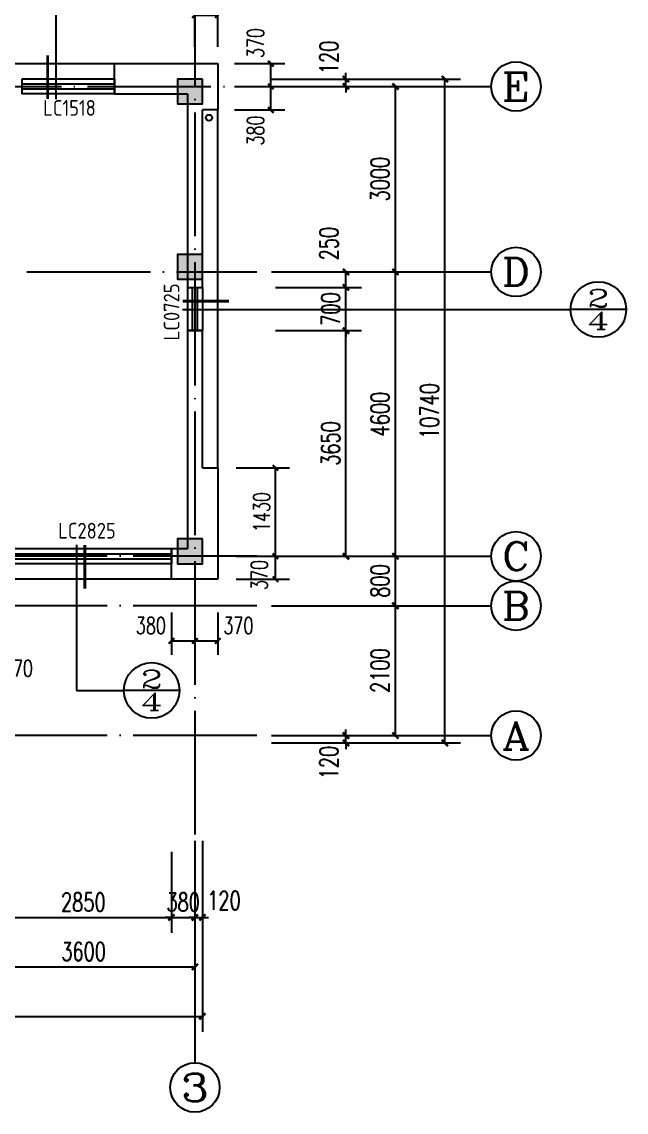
# Model space of a CAD drawing. Extents: x 79570 to 678837, y -1139230 to -612789.
# Drawn here: x 547633 to 557409, y -771264 to -753625 of the extents above; entities that cross this region are included whole.
import ezdxf
from ezdxf.enums import TextEntityAlignment as Align

# ---------------------------------------------------------------- set-up
doc = ezdxf.new("R2010")
doc.units = 0
doc.header["$LTSCALE"] = 1000
doc.header["$MEASUREMENT"] = 0
doc.linetypes.add('DOTE', pattern=[2.42, 2, -0.2, 0.02, -0.2])
for name, color, linetype in [('4', 4, 'Continuous'), ('A-注-尺寸标注......ANNO-DIMS', 90, 'Continuous'), ('A-注-尺寸标注.....ANNO-DIMS', 90, 'Continuous'), ('A-注-尺寸标注01...ANNO-DIMS-01', 95, 'Continuous'), ('A-注-符号注释.....ANNO-IDEN', 201, 'Continuous'), ('A-注-门窗编号.....ANNO-DOWD', 81, 'Continuous'), ('A-立-线.18........ELEV-L.18', 153, 'Continuous'), ('A-通-墙............COMM-WALL', 50, 'Continuous'), ('A-通-结构剖线.....COMM-STRU-SECT', 20, 'Continuous'), ('A-通-轴线..........COMM-GRID', 27, 'DOTE'), ('A-通-门窗剖线......COMM-DRWD-SECT', 150, 'Continuous'), ('AXIS_TEXT', 7, 'Continuous'), ('PUB_TEXT', 7, 'Continuous'), ('水-VPIPE-雨水', 4, 'Continuous'), ('结-柱-填充', 1, 'Continuous')]:
    doc.layers.add(name, color=color, linetype=linetype)
doc.styles.add('_TCH_AXIS', font='COMPLEX', dxfattribs={"bigfont": 'GBCBIG'})
doc.styles.add('_TCH_DIM_T3', font='SIMPLEX', dxfattribs={"width": 0.705882, "bigfont": 'GBCBIG'})
doc.styles.add('_TCH_LABEL', font='COMPLEX', dxfattribs={"bigfont": 'GBCBIG'})
doc.styles.add('COMPLEX', font='COMPLEX')
doc.styles.get("Standard").update_dxf_attribs({"font": 'gbenor.shx', "bigfont": 'gbcbig.shx'})
doc.dimstyles.new('_TCH_ARCH&&100', dxfattribs={"dimtxt": 297.5, "dimasz": 100, "dimexe": 250, "dimexo": 300, "dimgap": 100, "dimtad": 1, "dimdec": 0, "dimzin": 0, "dimdsep": 46, "dimtxsty": '_TCH_DIM_T3', "dimblk": 'ARCHTICK', "dimcen": 0.09, "dimclrt": 7, "dimazin": 2, "dimtfac": 1, "dimtdec": 0, "dimtix": 1, "dimtmove": 2, "dimatfit": 3, "dimfxl": 1, "dimtolj": 1, "dimtzin": 0, "dimarcsym": 0})
doc.dimstyles.new('_TCH_ARCH&&90', dxfattribs={"dimtxt": 267.75, "dimasz": 90, "dimexe": 225, "dimexo": 270, "dimgap": 90, "dimtad": 1, "dimdec": 0, "dimzin": 0, "dimdsep": 46, "dimtxsty": '_TCH_DIM_T3', "dimblk": 'ARCHTICK', "dimcen": 0.09, "dimclrt": 7, "dimazin": 2, "dimtfac": 1, "dimtdec": 0, "dimtix": 1, "dimtmove": 2, "dimatfit": 3, "dimfxl": 1, "dimtolj": 1, "dimtzin": 0, "dimarcsym": 0})

# ---------------------------------------------------------------- blocks, each defined once
blk = doc.blocks.new('2ceng23')
at = {"layer": '结-柱-填充'}
h = blk.add_hatch(color=8, dxfattribs=at)
h.dxf.hatch_style = 1
h.paths.add_polyline_path([(557745, -702332), (557345, -702332), (557345, -702732), (557745, -702732)])
h = blk.add_hatch(color=8, dxfattribs=at)
h.dxf.hatch_style = 1
h.paths.add_polyline_path([(565545, -702332), (565145, -702332), (565145, -702732), (565545, -702732)])
h = blk.add_hatch(color=8, dxfattribs=at)
h.dxf.hatch_style = 1
h.paths.add_polyline_path([(568985, -702332), (568585, -702332), (568585, -702732), (568985, -702732)])
h = blk.add_hatch(color=8, dxfattribs=at)
h.dxf.hatch_style = 1
h.paths.add_polyline_path([(557745, -705172), (557345, -705172), (557345, -705572), (557745, -705572)])
h = blk.add_hatch(color=8, dxfattribs=at)
h.dxf.hatch_style = 1
h.paths.add_polyline_path([(565545, -705172), (565145, -705172), (565145, -705572), (565545, -705572)])
h = blk.add_hatch(color=8, dxfattribs=at)
h.dxf.hatch_style = 1
h.paths.add_polyline_path([(568985, -705172), (568585, -705172), (568585, -705572), (568985, -705572)])
h = blk.add_hatch(color=8, dxfattribs=at)
h.dxf.hatch_style = 1
h.paths.add_polyline_path([(568985, -709772), (568585, -709772), (568585, -710172), (568985, -710172)])
h = blk.add_hatch(color=8, dxfattribs=at)
h.dxf.hatch_style = 1
h.paths.add_polyline_path([(565385, -709932), (564985, -709932), (564985, -710972), (565385, -710972)])
h = blk.add_hatch(color=8, dxfattribs=at)
h.dxf.hatch_style = 1
h.paths.add_polyline_path([(557745, -710572), (557345, -710572), (557345, -710972), (557745, -710972)])
h = blk.add_hatch(color=8, dxfattribs=at)
h.dxf.hatch_style = 1
h.paths.add_polyline_path([(557745, -712672), (557345, -712672), (557345, -713072), (557745, -713072)])
h = blk.add_hatch(color=8, dxfattribs=at)
h.dxf.hatch_style = 1
h.paths.add_polyline_path([(565385, -712672), (564985, -712672), (564985, -713072), (565385, -713072)])
at = {"layer": 'A-通-结构剖线.....COMM-STRU-SECT'}
for points in [[(557745, -702332), (557345, -702332), (557345, -702732), (557745, -702732)], [(565545, -702332), (565145, -702332), (565145, -702732), (565545, -702732)], [(568985, -702332), (568585, -702332), (568585, -702732), (568985, -702732)], [(557745, -705172), (557345, -705172), (557345, -705572), (557745, -705572)], [(565545, -705172), (565145, -705172), (565145, -705572), (565545, -705572)], [(568985, -705172), (568585, -705172), (568585, -705572), (568985, -705572)], [(568985, -709772), (568585, -709772), (568585, -710172), (568985, -710172)], [(565385, -709932), (564985, -709932), (564985, -710972), (565385, -710972)], [(557745, -710572), (557345, -710572), (557345, -710972), (557745, -710972)], [(557745, -712672), (557345, -712672), (557345, -713072), (557745, -713072)], [(565385, -712672), (564985, -712672), (564985, -713072), (565385, -713072)]]:
    blk.add_lwpolyline(points, close=True, dxfattribs=at)
blk = doc.blocks.new('3rt')
at = {"layer": '水-VPIPE-雨水'}
blk.add_circle((550662, -755177), 50, dxfattribs=at)
blk = doc.blocks.new('$TCHSYS$WIN2D')
for p, q in [((-0.5, 0.5), (0.5, 0.5)), ((-0.5, 0.5), (-0.5, -0.5)), ((0.5, 0.5), (0.5, -0.5)), ((0.5, 0.1667), (-0.5, 0.1667)), ((0.5, -0.1667), (-0.5, -0.1667)), ((-0.5, -0.5), (0.5, -0.5))]:
    blk.add_line(p, q)
blk = doc.blocks.new('_ArchTick')
at = {"color": 0, "linetype": 'ByBlock', "const_width": 0.4}
blk.add_lwpolyline([(-0.5, -0.5), (0.5, 0.5)], dxfattribs=at)
blk = doc.blocks.new('*D2545')
at = {"layer": 'A-注-尺寸标注......ANNO-DIMS', "color": 0, "lineweight": -2, "transparency": 16777216}
for p, q in [((546833, -766875), (546833, -769164)), ((550433, -766875), (550433, -769164)), ((546833, -768914), (550433, -768914))]:
    blk.add_line(p, q, dxfattribs=at)
at = {"layer": 'Defpoints', "color": 0, "transparency": 16777216}
for p in [(546833, -766575), (550433, -766575), (550433, -768914)]:
    blk.add_point(p, dxfattribs=at)
at = {"layer": 'A-注-尺寸标注......ANNO-DIMS', "color": 0, "lineweight": -2, "transparency": 16777216, "xscale": 100, "yscale": 100, "zscale": 100, "rotation": 180}
blk.add_blockref('_ArchTick', (546833, -768914), dxfattribs=at)
at = {"layer": 'A-注-尺寸标注......ANNO-DIMS', "color": 0, "lineweight": -2, "transparency": 16777216, "xscale": 100, "yscale": 100, "zscale": 100}
blk.add_blockref('_ArchTick', (550433, -768914), dxfattribs=at)
at = {"layer": 'A-注-尺寸标注......ANNO-DIMS', "color": 7, "transparency": 16777216, "insert": (548633, -768665), "char_height": 297.5, "attachment_point": 5, "style": '_TCH_DIM_T3'}
blk.add_mtext('\\A1;3600', dxfattribs=at)
blk = doc.blocks.new('*D2546')
at = {"layer": 'A-注-尺寸标注......ANNO-DIMS', "color": 0, "lineweight": -2, "transparency": 16777216}
for p, q in [((538913, -766875), (538913, -769964)), ((550553, -766875), (550553, -769964)), ((538913, -769714), (550553, -769714))]:
    blk.add_line(p, q, dxfattribs=at)
at = {"layer": 'Defpoints', "color": 0, "transparency": 16777216}
for p in [(538913, -766575), (550553, -766575), (550553, -769714)]:
    blk.add_point(p, dxfattribs=at)
at = {"layer": 'A-注-尺寸标注......ANNO-DIMS', "color": 0, "lineweight": -2, "transparency": 16777216, "xscale": 100, "yscale": 100, "zscale": 100, "rotation": 180}
blk.add_blockref('_ArchTick', (538913, -769714), dxfattribs=at)
at = {"layer": 'A-注-尺寸标注......ANNO-DIMS', "color": 0, "lineweight": -2, "transparency": 16777216, "xscale": 100, "yscale": 100, "zscale": 100}
blk.add_blockref('_ArchTick', (550553, -769714), dxfattribs=at)
at = {"layer": 'A-注-尺寸标注......ANNO-DIMS', "color": 7, "transparency": 16777216, "insert": (544733, -769465), "char_height": 297.5, "attachment_point": 5, "style": '_TCH_DIM_T3'}
blk.add_mtext('\\A1;11640', dxfattribs=at)
blk = doc.blocks.new('*D2555')
at = {"layer": 'A-注-尺寸标注......ANNO-DIMS', "color": 0, "lineweight": -2, "transparency": 16777216}
for p, q in [((551674, -754671), (553926, -754671)), ((553676, -757671), (553676, -754671)), ((551674, -757671), (553926, -757671))]:
    blk.add_line(p, q, dxfattribs=at)
at = {"layer": 'Defpoints', "color": 0, "transparency": 16777216}
for p in [(551374, -754671), (553676, -754671), (551374, -757671)]:
    blk.add_point(p, dxfattribs=at)
at = {"layer": 'A-注-尺寸标注......ANNO-DIMS', "color": 0, "lineweight": -2, "transparency": 16777216, "xscale": 100, "yscale": 100, "zscale": 100}
for p, rotation in [((553676, -754671), 90), ((553676, -757671), 270)]:
    blk.add_blockref('_ArchTick', p, dxfattribs=dict(at, rotation=rotation))
at = {"layer": 'A-注-尺寸标注......ANNO-DIMS', "color": 7, "transparency": 16777216, "insert": (553427, -756171), "char_height": 297.5, "attachment_point": 5, "rotation": 90, "style": '_TCH_DIM_T3'}
blk.add_mtext('\\A1;3000', dxfattribs=at)
blk = doc.blocks.new('*D2556')
at = {"layer": 'A-注-尺寸标注......ANNO-DIMS', "color": 0, "lineweight": -2, "transparency": 16777216}
for p, q in [((551674, -757671), (553926, -757671)), ((553676, -762271), (553676, -757671)), ((551674, -762271), (553926, -762271))]:
    blk.add_line(p, q, dxfattribs=at)
at = {"layer": 'Defpoints', "color": 0, "transparency": 16777216}
for p in [(551374, -757671), (553676, -757671), (551374, -762271)]:
    blk.add_point(p, dxfattribs=at)
at = {"layer": 'A-注-尺寸标注......ANNO-DIMS', "color": 0, "lineweight": -2, "transparency": 16777216, "xscale": 100, "yscale": 100, "zscale": 100}
for p, rotation in [((553676, -757671), 90), ((553676, -762271), 270)]:
    blk.add_blockref('_ArchTick', p, dxfattribs=dict(at, rotation=rotation))
at = {"layer": 'A-注-尺寸标注......ANNO-DIMS', "color": 7, "transparency": 16777216, "insert": (553427, -759971), "char_height": 297.5, "attachment_point": 5, "rotation": 90, "style": '_TCH_DIM_T3'}
blk.add_mtext('\\A1;4600', dxfattribs=at)
blk = doc.blocks.new('*D2557')
at = {"layer": 'A-注-尺寸标注......ANNO-DIMS', "color": 0, "lineweight": -2, "transparency": 16777216}
for p, q in [((551674, -762271), (553926, -762271)), ((553676, -763071), (553676, -762271)), ((551674, -763071), (553926, -763071))]:
    blk.add_line(p, q, dxfattribs=at)
at = {"layer": 'Defpoints', "color": 0, "transparency": 16777216}
for p in [(551374, -762271), (553676, -762271), (551374, -763071)]:
    blk.add_point(p, dxfattribs=at)
at = {"layer": 'A-注-尺寸标注......ANNO-DIMS', "color": 0, "lineweight": -2, "transparency": 16777216, "xscale": 100, "yscale": 100, "zscale": 100}
for p, rotation in [((553676, -762271), 90), ((553676, -763071), 270)]:
    blk.add_blockref('_ArchTick', p, dxfattribs=dict(at, rotation=rotation))
at = {"layer": 'A-注-尺寸标注......ANNO-DIMS', "color": 7, "transparency": 16777216, "insert": (553427, -762671), "char_height": 297.5, "attachment_point": 5, "rotation": 90, "style": '_TCH_DIM_T3'}
blk.add_mtext('\\A1;800', dxfattribs=at)
blk = doc.blocks.new('*D2558')
at = {"layer": 'A-注-尺寸标注......ANNO-DIMS', "color": 0, "lineweight": -2, "transparency": 16777216}
for p, q in [((551674, -763071), (553926, -763071)), ((553676, -765171), (553676, -763071)), ((551674, -765171), (553926, -765171))]:
    blk.add_line(p, q, dxfattribs=at)
at = {"layer": 'Defpoints', "color": 0, "transparency": 16777216}
for p in [(551374, -763071), (553676, -763071), (551374, -765171)]:
    blk.add_point(p, dxfattribs=at)
at = {"layer": 'A-注-尺寸标注......ANNO-DIMS', "color": 0, "lineweight": -2, "transparency": 16777216, "xscale": 100, "yscale": 100, "zscale": 100}
for p, rotation in [((553676, -763071), 90), ((553676, -765171), 270)]:
    blk.add_blockref('_ArchTick', p, dxfattribs=dict(at, rotation=rotation))
at = {"layer": 'A-注-尺寸标注......ANNO-DIMS', "color": 7, "transparency": 16777216, "insert": (553427, -764121), "char_height": 297.5, "attachment_point": 5, "rotation": 90, "style": '_TCH_DIM_T3'}
blk.add_mtext('\\A1;2100', dxfattribs=at)
blk = doc.blocks.new('*D2559')
at = {"layer": 'A-注-尺寸标注......ANNO-DIMS', "color": 0, "lineweight": -2, "transparency": 16777216}
for p, q in [((551674, -754551), (554726, -754551)), ((554476, -765291), (554476, -754551)), ((551674, -765291), (554726, -765291))]:
    blk.add_line(p, q, dxfattribs=at)
at = {"layer": 'Defpoints', "color": 0, "transparency": 16777216}
for p in [(551374, -754551), (554476, -754551), (551374, -765291)]:
    blk.add_point(p, dxfattribs=at)
at = {"layer": 'A-注-尺寸标注......ANNO-DIMS', "color": 0, "lineweight": -2, "transparency": 16777216, "xscale": 100, "yscale": 100, "zscale": 100}
for p, rotation in [((554476, -754551), 90), ((554476, -765291), 270)]:
    blk.add_blockref('_ArchTick', p, dxfattribs=dict(at, rotation=rotation))
at = {"layer": 'A-注-尺寸标注......ANNO-DIMS', "color": 7, "transparency": 16777216, "insert": (554227, -759921), "char_height": 297.5, "attachment_point": 5, "rotation": 90, "style": '_TCH_DIM_T3'}
blk.add_mtext('\\A1;10740', dxfattribs=at)
blk = doc.blocks.new('_AXISO')
blk.add_circle((0, 0), 0.5)
at = {"layer": 'AXIS_TEXT', "style": 'COMPLEX', "width": 1.041667}
blk.add_attdef('A', text='', height=0.56, dxfattribs=at).set_placement((-0.25, -0.28), (0.25, -0.28), align=Align.FIT)
blk = doc.blocks.new('*D2571')
at = {"layer": 'A-注-尺寸标注01...ANNO-DIMS-01', "color": 0, "lineweight": -2, "transparency": 16777216}
for p, q in [((550433, -767051), (550433, -768364)), ((550553, -767051), (550553, -768364)), ((550433, -768114), (550333, -768114)), ((550433, -768114), (550553, -768114)), ((550553, -768114), (550653, -768114))]:
    blk.add_line(p, q, dxfattribs=at)
at = {"layer": 'Defpoints', "color": 0, "transparency": 16777216}
for p in [(550433, -766751), (550553, -766751), (550553, -768114)]:
    blk.add_point(p, dxfattribs=at)
at = {"layer": 'A-注-尺寸标注01...ANNO-DIMS-01', "color": 0, "lineweight": -2, "transparency": 16777216, "xscale": 100, "yscale": 100, "zscale": 100}
blk.add_blockref('_ArchTick', (550433, -768114), dxfattribs=at)
at = {"layer": 'A-注-尺寸标注01...ANNO-DIMS-01', "color": 0, "lineweight": -2, "transparency": 16777216, "xscale": 100, "yscale": 100, "zscale": 100, "rotation": 180}
blk.add_blockref('_ArchTick', (550553, -768114), dxfattribs=at)
at = {"layer": 'A-注-尺寸标注01...ANNO-DIMS-01', "color": 7, "transparency": 16777216, "insert": (550903, -767839), "char_height": 297.5, "attachment_point": 5, "style": '_TCH_DIM_T3'}
blk.add_mtext('\\A1;120', dxfattribs=at)
blk = doc.blocks.new('*D2572')
at = {"layer": 'A-注-尺寸标注01...ANNO-DIMS-01', "color": 0, "lineweight": -2, "transparency": 16777216}
for p, q in [((550053, -767051), (550053, -768364)), ((550433, -767051), (550433, -768364)), ((550053, -768114), (549953, -768114)), ((550053, -768114), (550433, -768114)), ((550433, -768114), (550533, -768114))]:
    blk.add_line(p, q, dxfattribs=at)
at = {"layer": 'Defpoints', "color": 0, "transparency": 16777216}
for p in [(550053, -766751), (550433, -766751), (550433, -768114)]:
    blk.add_point(p, dxfattribs=at)
at = {"layer": 'A-注-尺寸标注01...ANNO-DIMS-01', "color": 0, "lineweight": -2, "transparency": 16777216, "xscale": 100, "yscale": 100, "zscale": 100}
blk.add_blockref('_ArchTick', (550053, -768114), dxfattribs=at)
at = {"layer": 'A-注-尺寸标注01...ANNO-DIMS-01', "color": 0, "lineweight": -2, "transparency": 16777216, "xscale": 100, "yscale": 100, "zscale": 100, "rotation": 180}
blk.add_blockref('_ArchTick', (550433, -768114), dxfattribs=at)
at = {"layer": 'A-注-尺寸标注01...ANNO-DIMS-01', "color": 7, "transparency": 16777216, "insert": (550243, -767865), "char_height": 297.5, "attachment_point": 5, "style": '_TCH_DIM_T3'}
blk.add_mtext('\\A1;380', dxfattribs=at)
blk = doc.blocks.new('*D2573')
at = {"layer": 'A-注-尺寸标注01...ANNO-DIMS-01', "color": 0, "lineweight": -2, "transparency": 16777216}
for p, q in [((547203, -767051), (547203, -768364)), ((550053, -767051), (550053, -768364)), ((547203, -768114), (550053, -768114))]:
    blk.add_line(p, q, dxfattribs=at)
at = {"layer": 'Defpoints', "color": 0, "transparency": 16777216}
for p in [(547203, -766751), (550053, -766751), (550053, -768114)]:
    blk.add_point(p, dxfattribs=at)
at = {"layer": 'A-注-尺寸标注01...ANNO-DIMS-01', "color": 0, "lineweight": -2, "transparency": 16777216, "xscale": 100, "yscale": 100, "zscale": 100, "rotation": 180}
blk.add_blockref('_ArchTick', (547203, -768114), dxfattribs=at)
at = {"layer": 'A-注-尺寸标注01...ANNO-DIMS-01', "color": 0, "lineweight": -2, "transparency": 16777216, "xscale": 100, "yscale": 100, "zscale": 100}
blk.add_blockref('_ArchTick', (550053, -768114), dxfattribs=at)
at = {"layer": 'A-注-尺寸标注01...ANNO-DIMS-01', "color": 7, "transparency": 16777216, "insert": (548628, -767865), "char_height": 297.5, "attachment_point": 5, "style": '_TCH_DIM_T3'}
blk.add_mtext('\\A1;2850', dxfattribs=at)
blk = doc.blocks.new('*D2585')
at = {"layer": 'A-注-尺寸标注01...ANNO-DIMS-01', "color": 0, "lineweight": -2, "transparency": 16777216}
for p, q in [((551737, -758621), (553126, -758621)), ((552876, -762271), (552876, -758621)), ((551737, -762271), (553126, -762271))]:
    blk.add_line(p, q, dxfattribs=at)
at = {"layer": 'Defpoints', "color": 0, "transparency": 16777216}
for p in [(551437, -758621), (552876, -758621), (551437, -762271)]:
    blk.add_point(p, dxfattribs=at)
at = {"layer": 'A-注-尺寸标注01...ANNO-DIMS-01', "color": 0, "lineweight": -2, "transparency": 16777216, "xscale": 100, "yscale": 100, "zscale": 100}
for p, rotation in [((552876, -758621), 90), ((552876, -762271), 270)]:
    blk.add_blockref('_ArchTick', p, dxfattribs=dict(at, rotation=rotation))
at = {"layer": 'A-注-尺寸标注01...ANNO-DIMS-01', "color": 7, "transparency": 16777216, "insert": (552627, -760446), "char_height": 297.5, "attachment_point": 5, "rotation": 90, "style": '_TCH_DIM_T3'}
blk.add_mtext('\\A1;3650', dxfattribs=at)
blk = doc.blocks.new('*D2586')
at = {"layer": 'A-注-尺寸标注01...ANNO-DIMS-01', "color": 0, "lineweight": -2, "transparency": 16777216}
for p, q in [((551737, -757921), (553126, -757921)), ((552876, -757921), (552876, -757821)), ((552876, -758621), (552876, -757921)), ((551737, -758621), (553126, -758621)), ((552876, -758621), (552876, -758721))]:
    blk.add_line(p, q, dxfattribs=at)
at = {"layer": 'Defpoints', "color": 0, "transparency": 16777216}
for p in [(551437, -757921), (552876, -757921), (551437, -758621)]:
    blk.add_point(p, dxfattribs=at)
at = {"layer": 'A-注-尺寸标注01...ANNO-DIMS-01', "color": 0, "lineweight": -2, "transparency": 16777216, "xscale": 100, "yscale": 100, "zscale": 100}
for p, rotation in [((552876, -757921), 270), ((552876, -758621), 90)]:
    blk.add_blockref('_ArchTick', p, dxfattribs=dict(at, rotation=rotation))
at = {"layer": 'A-注-尺寸标注01...ANNO-DIMS-01', "color": 7, "transparency": 16777216, "insert": (552627, -758271), "char_height": 297.5, "attachment_point": 5, "rotation": 90, "style": '_TCH_DIM_T3'}
blk.add_mtext('\\A1;700', dxfattribs=at)
blk = doc.blocks.new('*D2587')
at = {"layer": 'A-注-尺寸标注01...ANNO-DIMS-01', "color": 0, "lineweight": -2, "transparency": 16777216}
for p, q in [((551737, -757671), (553126, -757671)), ((552876, -757921), (552876, -757671)), ((551737, -757921), (553126, -757921))]:
    blk.add_line(p, q, dxfattribs=at)
at = {"layer": 'Defpoints', "color": 0, "transparency": 16777216}
for p in [(551437, -757671), (552876, -757671), (551437, -757921)]:
    blk.add_point(p, dxfattribs=at)
at = {"layer": 'A-注-尺寸标注01...ANNO-DIMS-01', "color": 0, "lineweight": -2, "transparency": 16777216, "xscale": 100, "yscale": 100, "zscale": 100}
for p, rotation in [((552876, -757671), 90), ((552876, -757921), 270)]:
    blk.add_blockref('_ArchTick', p, dxfattribs=dict(at, rotation=rotation))
at = {"layer": 'A-注-尺寸标注01...ANNO-DIMS-01', "color": 7, "transparency": 16777216, "insert": (552601, -757213), "char_height": 297.5, "attachment_point": 5, "rotation": 90, "style": '_TCH_DIM_T3'}
blk.add_mtext('\\A1;250', dxfattribs=at)
blk = doc.blocks.new('*D2588')
at = {"layer": 'A-注-尺寸标注01...ANNO-DIMS-01', "color": 0, "lineweight": -2, "transparency": 16777216}
for p, q in [((551974, -765171), (553126, -765171)), ((552876, -765171), (552876, -765071)), ((552876, -765291), (552876, -765171)), ((551974, -765291), (553126, -765291)), ((552876, -765291), (552876, -765391))]:
    blk.add_line(p, q, dxfattribs=at)
at = {"layer": 'Defpoints', "color": 0, "transparency": 16777216}
for p in [(551674, -765171), (552876, -765171), (551674, -765291)]:
    blk.add_point(p, dxfattribs=at)
at = {"layer": 'A-注-尺寸标注01...ANNO-DIMS-01', "color": 0, "lineweight": -2, "transparency": 16777216, "xscale": 100, "yscale": 100, "zscale": 100}
for p, rotation in [((552876, -765171), 270), ((552876, -765291), 90)]:
    blk.add_blockref('_ArchTick', p, dxfattribs=dict(at, rotation=rotation))
at = {"layer": 'A-注-尺寸标注01...ANNO-DIMS-01', "color": 7, "transparency": 16777216, "insert": (552601, -765608), "char_height": 297.5, "attachment_point": 5, "rotation": 90, "style": '_TCH_DIM_T3'}
blk.add_mtext('\\A1;120', dxfattribs=at)
blk = doc.blocks.new('*D2589')
at = {"layer": 'A-注-尺寸标注01...ANNO-DIMS-01', "color": 0, "lineweight": -2, "transparency": 16777216}
for p, q in [((551974, -754551), (553126, -754551)), ((552876, -754551), (552876, -754451)), ((552876, -754671), (552876, -754551)), ((551974, -754671), (553126, -754671)), ((552876, -754671), (552876, -754771))]:
    blk.add_line(p, q, dxfattribs=at)
at = {"layer": 'Defpoints', "color": 0, "transparency": 16777216}
for p in [(551674, -754551), (552876, -754551), (551674, -754671)]:
    blk.add_point(p, dxfattribs=at)
at = {"layer": 'A-注-尺寸标注01...ANNO-DIMS-01', "color": 0, "lineweight": -2, "transparency": 16777216, "xscale": 100, "yscale": 100, "zscale": 100}
for p, rotation in [((552876, -754551), 270), ((552876, -754671), 90)]:
    blk.add_blockref('_ArchTick', p, dxfattribs=dict(at, rotation=rotation))
at = {"layer": 'A-注-尺寸标注01...ANNO-DIMS-01', "color": 7, "transparency": 16777216, "insert": (552601, -754201), "char_height": 297.5, "attachment_point": 5, "rotation": 90, "style": '_TCH_DIM_T3'}
blk.add_mtext('\\A1;120', dxfattribs=at)
blk = doc.blocks.new('*D2592')
at = {"layer": 'A-注-尺寸标注01...ANNO-DIMS-01', "color": 0, "lineweight": -2, "transparency": 16777216}
for p, q in [((546833, -763771), (546833, -764526)), ((547203, -763771), (547203, -764526)), ((546833, -764301), (547203, -764301))]:
    blk.add_line(p, q, dxfattribs=at)
at = {"layer": 'Defpoints', "color": 0, "transparency": 16777216}
for p in [(546833, -763501), (547203, -763501), (547203, -764301)]:
    blk.add_point(p, dxfattribs=at)
at = {"layer": 'A-注-尺寸标注01...ANNO-DIMS-01', "color": 0, "lineweight": -2, "transparency": 16777216, "xscale": 90, "yscale": 90, "zscale": 90, "rotation": 180}
blk.add_blockref('_ArchTick', (546833, -764301), dxfattribs=at)
at = {"layer": 'A-注-尺寸标注01...ANNO-DIMS-01', "color": 0, "lineweight": -2, "transparency": 16777216, "xscale": 90, "yscale": 90, "zscale": 90}
blk.add_blockref('_ArchTick', (547203, -764301), dxfattribs=at)
at = {"layer": 'A-注-尺寸标注01...ANNO-DIMS-01', "color": 7, "transparency": 16777216, "insert": (547570, -764083), "char_height": 267.8, "attachment_point": 5, "style": '_TCH_DIM_T3'}
blk.add_mtext('\\A1;370', dxfattribs=at)
blk = doc.blocks.new('*D2593')
at = {"layer": 'A-注-尺寸标注01...ANNO-DIMS-01', "color": 0, "lineweight": -2, "transparency": 16777216}
for p, q in [((550053, -763181), (550053, -763865)), ((550433, -763181), (550433, -763865)), ((550053, -763640), (550433, -763640))]:
    blk.add_line(p, q, dxfattribs=at)
at = {"layer": 'Defpoints', "color": 0, "transparency": 16777216}
for p in [(550053, -762911), (550433, -762911), (550433, -763640)]:
    blk.add_point(p, dxfattribs=at)
at = {"layer": 'A-注-尺寸标注01...ANNO-DIMS-01', "color": 0, "lineweight": -2, "transparency": 16777216, "xscale": 90, "yscale": 90, "zscale": 90, "rotation": 180}
blk.add_blockref('_ArchTick', (550053, -763640), dxfattribs=at)
at = {"layer": 'A-注-尺寸标注01...ANNO-DIMS-01', "color": 0, "lineweight": -2, "transparency": 16777216, "xscale": 90, "yscale": 90, "zscale": 90}
blk.add_blockref('_ArchTick', (550433, -763640), dxfattribs=at)
at = {"layer": 'A-注-尺寸标注01...ANNO-DIMS-01', "color": 7, "transparency": 16777216, "insert": (549720, -763392), "char_height": 267.8, "attachment_point": 5, "style": '_TCH_DIM_T3'}
blk.add_mtext('\\A1;380', dxfattribs=at)
blk = doc.blocks.new('*D2594')
at = {"layer": 'A-注-尺寸标注01...ANNO-DIMS-01', "color": 0, "lineweight": -2, "transparency": 16777216}
for p, q in [((550433, -763181), (550433, -763865)), ((550803, -763181), (550803, -763865)), ((550433, -763640), (550803, -763640))]:
    blk.add_line(p, q, dxfattribs=at)
at = {"layer": 'Defpoints', "color": 0, "transparency": 16777216}
for p in [(550433, -762911), (550803, -762911), (550803, -763640)]:
    blk.add_point(p, dxfattribs=at)
at = {"layer": 'A-注-尺寸标注01...ANNO-DIMS-01', "color": 0, "lineweight": -2, "transparency": 16777216, "xscale": 90, "yscale": 90, "zscale": 90, "rotation": 180}
blk.add_blockref('_ArchTick', (550433, -763640), dxfattribs=at)
at = {"layer": 'A-注-尺寸标注01...ANNO-DIMS-01', "color": 0, "lineweight": -2, "transparency": 16777216, "xscale": 90, "yscale": 90, "zscale": 90}
blk.add_blockref('_ArchTick', (550803, -763640), dxfattribs=at)
at = {"layer": 'A-注-尺寸标注01...ANNO-DIMS-01', "color": 7, "transparency": 16777216, "insert": (551136, -763392), "char_height": 267.8, "attachment_point": 5, "style": '_TCH_DIM_T3'}
blk.add_mtext('\\A1;370', dxfattribs=at)
blk = doc.blocks.new('*D2595')
at = {"layer": 'A-注-尺寸标注01...ANNO-DIMS-01', "color": 0, "lineweight": -2, "transparency": 16777216}
for p, q in [((551101, -762271), (551961, -762271)), ((551736, -762641), (551736, -762271)), ((551101, -762641), (551961, -762641))]:
    blk.add_line(p, q, dxfattribs=at)
at = {"layer": 'Defpoints', "color": 0, "transparency": 16777216}
for p in [(550831, -762271), (551736, -762271), (550831, -762641)]:
    blk.add_point(p, dxfattribs=at)
at = {"layer": 'A-注-尺寸标注01...ANNO-DIMS-01', "color": 0, "lineweight": -2, "transparency": 16777216, "xscale": 90, "yscale": 90, "zscale": 90}
for p, rotation in [((551736, -762271), 90), ((551736, -762641), 270)]:
    blk.add_blockref('_ArchTick', p, dxfattribs=dict(at, rotation=rotation))
at = {"layer": 'A-注-尺寸标注01...ANNO-DIMS-01', "color": 7, "transparency": 16777216, "insert": (551474, -762574), "char_height": 267.8, "attachment_point": 5, "rotation": 90, "style": '_TCH_DIM_T3'}
blk.add_mtext('\\A1;370', dxfattribs=at)
blk = doc.blocks.new('*D2596')
at = {"layer": 'A-注-尺寸标注01...ANNO-DIMS-01', "color": 0, "lineweight": -2, "transparency": 16777216}
for p, q in [((551101, -760841), (551961, -760841)), ((551736, -762271), (551736, -760841)), ((551101, -762271), (551961, -762271))]:
    blk.add_line(p, q, dxfattribs=at)
at = {"layer": 'Defpoints', "color": 0, "transparency": 16777216}
for p in [(550831, -760841), (551736, -760841), (550831, -762271)]:
    blk.add_point(p, dxfattribs=at)
at = {"layer": 'A-注-尺寸标注01...ANNO-DIMS-01', "color": 0, "lineweight": -2, "transparency": 16777216, "xscale": 90, "yscale": 90, "zscale": 90}
for p, rotation in [((551736, -760841), 90), ((551736, -762271), 270)]:
    blk.add_blockref('_ArchTick', p, dxfattribs=dict(at, rotation=rotation))
at = {"layer": 'A-注-尺寸标注01...ANNO-DIMS-01', "color": 7, "transparency": 16777216, "insert": (551512, -761556), "char_height": 267.8, "attachment_point": 5, "rotation": 90, "style": '_TCH_DIM_T3'}
blk.add_mtext('\\A1;1430', dxfattribs=at)
blk = doc.blocks.new('*D2597')
at = {"layer": 'A-注-尺寸标注01...ANNO-DIMS-01', "color": 0, "lineweight": -2, "transparency": 16777216}
for p, q in [((551073, -754671), (551886, -754671)), ((551661, -755051), (551661, -754671)), ((551073, -755051), (551886, -755051))]:
    blk.add_line(p, q, dxfattribs=at)
at = {"layer": 'Defpoints', "color": 0, "transparency": 16777216}
for p in [(550803, -754671), (551661, -754671), (550803, -755051)]:
    blk.add_point(p, dxfattribs=at)
at = {"layer": 'A-注-尺寸标注01...ANNO-DIMS-01', "color": 0, "lineweight": -2, "transparency": 16777216, "xscale": 90, "yscale": 90, "zscale": 90}
for p, rotation in [((551661, -754671), 90), ((551661, -755051), 270)]:
    blk.add_blockref('_ArchTick', p, dxfattribs=dict(at, rotation=rotation))
at = {"layer": 'A-注-尺寸标注01...ANNO-DIMS-01', "color": 7, "transparency": 16777216, "insert": (551414, -755384), "char_height": 267.8, "attachment_point": 5, "rotation": 90, "style": '_TCH_DIM_T3'}
blk.add_mtext('\\A1;380', dxfattribs=at)
blk = doc.blocks.new('*D2598')
at = {"layer": 'A-注-尺寸标注01...ANNO-DIMS-01', "color": 0, "lineweight": -2, "transparency": 16777216}
for p, q in [((551073, -754301), (551886, -754301)), ((551661, -754671), (551661, -754301)), ((551073, -754671), (551886, -754671))]:
    blk.add_line(p, q, dxfattribs=at)
at = {"layer": 'Defpoints', "color": 0, "transparency": 16777216}
for p in [(550803, -754301), (551661, -754301), (550803, -754671)]:
    blk.add_point(p, dxfattribs=at)
at = {"layer": 'A-注-尺寸标注01...ANNO-DIMS-01', "color": 0, "lineweight": -2, "transparency": 16777216, "xscale": 90, "yscale": 90, "zscale": 90}
for p, rotation in [((551661, -754301), 90), ((551661, -754671), 270)]:
    blk.add_blockref('_ArchTick', p, dxfattribs=dict(at, rotation=rotation))
at = {"layer": 'A-注-尺寸标注01...ANNO-DIMS-01', "color": 7, "transparency": 16777216, "insert": (551414, -753968), "char_height": 267.8, "attachment_point": 5, "rotation": 90, "style": '_TCH_DIM_T3'}
blk.add_mtext('\\A1;370', dxfattribs=at)
blk = doc.blocks.new('*D2599')
at = {"layer": 'A-注-尺寸标注01...ANNO-DIMS-01', "color": 0, "lineweight": -2, "transparency": 16777216}
for p, q in [((550433, -754031), (550433, -753292)), ((550803, -754031), (550803, -753292)), ((550433, -753517), (550803, -753517))]:
    blk.add_line(p, q, dxfattribs=at)
at = {"layer": 'Defpoints', "color": 0, "transparency": 16777216}
for p in [(550803, -753517), (550433, -754301), (550803, -754301)]:
    blk.add_point(p, dxfattribs=at)
at = {"layer": 'A-注-尺寸标注01...ANNO-DIMS-01', "color": 0, "lineweight": -2, "transparency": 16777216, "xscale": 90, "yscale": 90, "zscale": 90, "rotation": 180}
blk.add_blockref('_ArchTick', (550433, -753517), dxfattribs=at)
at = {"layer": 'A-注-尺寸标注01...ANNO-DIMS-01', "color": 0, "lineweight": -2, "transparency": 16777216, "xscale": 90, "yscale": 90, "zscale": 90}
blk.add_blockref('_ArchTick', (550803, -753517), dxfattribs=at)
at = {"layer": 'A-注-尺寸标注01...ANNO-DIMS-01', "color": 7, "transparency": 16777216, "insert": (551136, -753269), "char_height": 267.8, "attachment_point": 5, "style": '_TCH_DIM_T3'}
blk.add_mtext('\\A1;370', dxfattribs=at)

msp = doc.modelspace()

# ---------------------------------------------------------------- linework, layer by layer
at = {"layer": 'A-注-尺寸标注.....ANNO-DIMS'}
for p, q in [((552823.8, -754670.9), (555226.2, -754670.9)), ((553202, -754670.9), (555226.2, -754670.9)), ((552823.8, -757670.9), (555226.2, -757670.9)), ((553202, -757670.9), (555226.2, -757670.9)), ((552823.8, -762270.9), (555226.2, -762270.9)), ((553202, -762270.9), (555226.2, -762270.9)), ((552823.8, -763070.9), (555226.2, -763070.9)), ((553202, -763070.9), (555226.2, -763070.9)), ((552823.8, -765170.9), (555226.2, -765170.9)), ((553202, -765170.9), (555226.2, -765170.9)), ((550432.9, -768314.7), (550432.9, -770463.9))]:
    msp.add_line(p, q, dxfattribs=at)
at = {"layer": 'A-注-符号注释.....ANNO-IDEN'}
for p, q in [((548186.2, -754874.8), (548186.2, -753071.5)), ((550233.9, -758278.9), (551318, -758278.9)), ((551318, -758278.9), (556508.7, -758278.9)), ((557408.7, -758278.9), (556508.7, -758278.9)), ((548516.4, -762087.1), (548516.4, -764441.2)), ((548516.4, -764441.2), (549283.8, -764441.2)), ((550183.8, -764441.2), (549283.8, -764441.2))]:
    msp.add_line(p, q, dxfattribs=at)
at = {"layer": 'A-注-符号注释.....ANNO-IDEN', "const_width": 45}
for points in [[(548051.2, -754874.8), (548051.2, -754165.4)], [(550233.9, -758143.9), (550986.7, -758143.9)], [(548651.4, -762087.1), (548651.4, -762796.4)]]:
    msp.add_lwpolyline(points, dxfattribs=at)
at = {"layer": 'A-注-符号注释.....ANNO-IDEN'}
for centre in [(556958.7, -758278.9), (549733.8, -764441.2)]:
    msp.add_circle(centre, 450, dxfattribs=at)
at = {"layer": 'A-立-线.18........ELEV-L.18'}
for p, q in [((539412.9, -754300.9), (549132.9, -754300.9)), ((550802.9, -760840.9), (550802.9, -755050.9)), ((550052.9, -762640.9), (547202.9, -762640.9))]:
    msp.add_line(p, q, dxfattribs=at)
at = {"layer": 'A-通-墙............COMM-WALL'}
for p, q in [((549132.9, -754550.9), (549132.9, -754300.9)), ((549132.9, -754300.9), (550802.9, -754300.9)), ((550802.9, -754300.9), (550802.9, -755050.9)), ((549132.9, -754790.9), (549132.9, -754550.9)), ((549132.9, -754790.9), (550312.9, -754790.9)), ((550312.9, -754790.9), (550312.9, -755050.9)), ((550312.9, -755050.9), (550312.9, -757920.9)), ((550802.9, -755050.9), (550552.9, -755050.9)), ((550552.9, -757920.9), (550552.9, -755050.9)), ((550312.9, -757920.9), (550552.9, -757920.9)), ((550552.9, -758620.9), (550312.9, -758620.9)), ((550312.9, -758620.9), (550312.9, -760840.9)), ((550552.9, -760840.9), (550552.9, -758620.9)), ((550312.9, -760840.9), (550312.9, -762150.9)), ((550552.9, -760840.9), (550802.9, -760840.9)), ((550802.9, -760840.9), (550802.9, -762640.9)), ((550312.9, -762150.9), (550052.9, -762150.9)), ((550052.9, -762150.9), (550052.9, -762390.9)), ((550052.9, -762640.9), (550052.9, -762390.9)), ((550802.9, -762640.9), (550052.9, -762640.9))]:
    msp.add_line(p, q, dxfattribs=at)
at = {"layer": 'A-通-轴线..........COMM-GRID'}
for p, q in [((550432.9, -752670.9), (550432.9, -767370.9)), ((541432.9, -754670.9), (551432.9, -754670.9)), ((538032.9, -757670.9), (551432.9, -757670.9)), ((551432.9, -762270.9), (546832.9, -762270.9)), ((551432.9, -763070.9), (538032.9, -763070.9)), ((551432.9, -765170.9), (538032.9, -765170.9))]:
    msp.add_line(p, q, dxfattribs=at)

# ---------------------------------------------------------------- block references
msp.add_blockref('3rt', (0, 0))
at = {"layer": '4'}
msp.add_blockref('2ceng23', (-18431.9, -52218.5), dxfattribs=at)
at = {"layer": 'A-注-尺寸标注.....ANNO-DIMS'}
ref = msp.add_blockref('_AXISO', (555626.2, -754670.9), dxfattribs=dict(at, xscale=800, yscale=800, zscale=800))
ref.add_attrib('A', 'E', dxfattribs={"layer": 'AXIS_TEXT', "height": 452.5, "style": '_TCH_AXIS', "width": 1.3125}).set_placement((555399.9, -754897.2), (555852.5, -754897.2), align=Align.FIT)
ref = msp.add_blockref('_AXISO', (555626.2, -757670.9), dxfattribs=dict(at, xscale=800, yscale=800, zscale=800))
ref.add_attrib('A', 'D', dxfattribs={"layer": 'AXIS_TEXT', "height": 452.5, "style": '_TCH_AXIS', "width": 1.235294}).set_placement((555399.9, -757897.2), (555852.5, -757897.2), align=Align.FIT)
ref = msp.add_blockref('_AXISO', (555626.2, -762270.9), dxfattribs=dict(at, xscale=800, yscale=800, zscale=800))
ref.add_attrib('A', 'C', dxfattribs={"layer": 'AXIS_TEXT', "height": 452.5, "style": '_TCH_AXIS', "width": 1.4}).set_placement((555399.9, -762497.2), (555852.5, -762497.2), align=Align.FIT)
ref = msp.add_blockref('_AXISO', (555626.2, -763070.9), dxfattribs=dict(at, xscale=800, yscale=800, zscale=800))
ref.add_attrib('A', 'B', dxfattribs={"layer": 'AXIS_TEXT', "height": 452.5, "style": '_TCH_AXIS', "width": 1.235294}).set_placement((555399.9, -763297.2), (555852.5, -763297.2), align=Align.FIT)
ref = msp.add_blockref('_AXISO', (555626.2, -765170.9), dxfattribs=dict(at, xscale=800, yscale=800, zscale=800))
ref.add_attrib('A', 'A', dxfattribs={"layer": 'AXIS_TEXT', "height": 452.5, "style": '_TCH_AXIS', "width": 1.166667}).set_placement((555399.9, -765397.2), (555852.5, -765397.2), align=Align.FIT)
ref = msp.add_blockref('_AXISO', (550432.9, -770863.9), dxfattribs=dict(at, xscale=800, yscale=800, zscale=800))
ref.add_attrib('A', '3', dxfattribs={"layer": 'AXIS_TEXT', "height": 452.5, "style": '_TCH_AXIS', "width": 1.5}).set_placement((550206.6, -771090.2), (550659.2, -771090.2), align=Align.FIT)
at = {"layer": 'A-通-门窗剖线......COMM-DRWD-SECT', "zscale": 240}
for p, xscale, yscale, rotation in [((548382.9, -754670.9), -1500, 240, 359.9999999999429), ((550432.9, -758270.9), 700, -240, 270), ((548627.9, -762270.9), 2850.000000020606, 240, 180)]:
    msp.add_blockref('$TCHSYS$WIN2D', p, dxfattribs=dict(at, xscale=xscale, yscale=yscale, rotation=rotation))

# ---------------------------------------------------------------- texts
at = {"layer": 'A-注-门窗编号.....ANNO-DOWD'}
for s, p in [('LC1518', (547977.8, -755145)), ('LC2825', (548220.7, -761985.1))]:
    msp.add_text(s, height=255, dxfattribs=at).set_placement(p)
msp.add_text('LC0725', height=255, rotation=90, dxfattribs=at).set_placement((550183.4, -758777.6))
at = {"layer": 'PUB_TEXT', "style": '_TCH_LABEL'}
for s, width, p, p2 in [('2', 1.875, (556777.6, -758242.7), (557139.8, -758242.7)), ('4', 1.640625, (556777.6, -758605), (557139.8, -758605)), ('2', 1.875, (549552.6, -764405), (549914.9, -764405)), ('4', 1.640625, (549552.6, -764767.2), (549914.9, -764767.2))]:
    msp.add_text(s, height=289.8, dxfattribs=dict(at, width=width)).set_placement(p, p2, align=Align.FIT)

# ---------------------------------------------------------------- dimensions: what is measured, and where the dimension line sits
at = {"layer": 'A-注-尺寸标注......ANNO-DIMS'}
for p1, p2, distance, picture, middle in [((551374.3, -765290.9), (551374.3, -754550.9), -3101.9, '*D2559', (554227.5, -759920.9)), ((551374.3, -757670.9), (551374.3, -754670.9), -2301.9, '*D2555', (553427.5, -756170.9)), ((551374.3, -762270.9), (551374.3, -757670.9), -2301.9, '*D2556', (553427.5, -759970.9)), ((551374.3, -763070.9), (551374.3, -762270.9), -2301.9, '*D2557', (553427.5, -762670.9)), ((551374.3, -765170.9), (551374.3, -763070.9), -2301.9, '*D2558', (553427.5, -764120.9)), ((538912.9, -766575.3), (550552.9, -766575.3), -3138.7, '*D2546', (544732.9, -769465.2)), ((546832.9, -766575.3), (550432.9, -766575.3), -2338.7, '*D2545', (548632.9, -768665.2))]:
    dim = msp.add_aligned_dim(p1=p1, p2=p2, distance=distance, dimstyle='_TCH_ARCH&&100', dxfattribs=at)
    dim.commit()
    dim.dimension.update_dxf_attribs({"geometry": picture, "text_midpoint": middle})
at = {"layer": 'A-注-尺寸标注01...ANNO-DIMS-01'}
for base, p1, p2, angle, dimstyle, picture, middle in [((550802.9, -753516.8), (550432.9, -754300.9), (550802.9, -754300.9), 360, '_TCH_ARCH&&90', '*D2599', (551135.9, -753269.3)), ((551661.3, -754300.9), (550802.9, -754670.9), (550802.9, -754300.9), 90, '_TCH_ARCH&&90', '*D2598', (551413.8, -753967.9)), ((552876.2, -754550.9), (551674.3, -754670.9), (551674.3, -754550.9), 90, '_TCH_ARCH&&100', '*D2589', (552601.2, -754200.9)), ((551661.3, -754670.9), (550802.9, -755050.9), (550802.9, -754670.9), 90, '_TCH_ARCH&&90', '*D2597', (551413.8, -755383.9)), ((552876.2, -757670.9), (551436.7, -757920.9), (551436.7, -757670.9), 90, '_TCH_ARCH&&100', '*D2587', (552601.2, -757212.7)), ((551736.1, -762270.9), (550831.4, -762640.9), (550831.4, -762270.9), 90, '_TCH_ARCH&&90', '*D2595', (551474.2, -762573.6)), ((550432.9, -763639.8), (550052.9, -762910.9), (550432.9, -762910.9), 0, '_TCH_ARCH&&90', '*D2593', (549719.9, -763392.3)), ((550802.9, -763639.8), (550432.9, -762910.9), (550802.9, -762910.9), 0, '_TCH_ARCH&&90', '*D2594', (551135.9, -763392.3)), ((547202.9, -764300.6), (546832.9, -763501), (547202.9, -763501), 0, '_TCH_ARCH&&90', '*D2592', (547569.5, -764083.1)), ((552876.2, -765170.9), (551674.3, -765290.9), (551674.3, -765170.9), 90, '_TCH_ARCH&&100', '*D2588', (552601.2, -765607.7)), ((550552.9, -768113.9), (550432.9, -766751.1), (550552.9, -766751.1), 360, '_TCH_ARCH&&100', '*D2571', (550902.9, -767838.9))]:
    dim = msp.add_linear_dim(base=base, p1=p1, p2=p2, angle=angle, dimstyle=dimstyle, dxfattribs=at)
    dim.commit()
    dim.dimension.update_dxf_attribs({"geometry": picture, "text_midpoint": middle, "dimtype": 161})
for p1, p2, distance, dimstyle, picture, middle in [((551436.7, -758620.9), (551436.7, -757920.9), -1439.5, '_TCH_ARCH&&100', '*D2586', (552627.5, -758270.9)), ((551436.7, -762270.9), (551436.7, -758620.9), -1439.5, '_TCH_ARCH&&100', '*D2585', (552627.5, -760445.9)), ((550831.4, -762270.9), (550831.4, -760840.9), -904.7, '_TCH_ARCH&&90', '*D2596', (551512.2, -761555.9)), ((547202.9, -766751.1), (550052.9, -766751.1), -1362.8, '_TCH_ARCH&&100', '*D2573', (548627.9, -767865.2)), ((550052.9, -766751.1), (550432.9, -766751.1), -1362.8, '_TCH_ARCH&&100', '*D2572', (550242.9, -767865.2))]:
    dim = msp.add_aligned_dim(p1=p1, p2=p2, distance=distance, dimstyle=dimstyle, dxfattribs=at)
    dim.commit()
    dim.dimension.update_dxf_attribs({"geometry": picture, "text_midpoint": middle})

doc.saveas('drawing.dxf')
